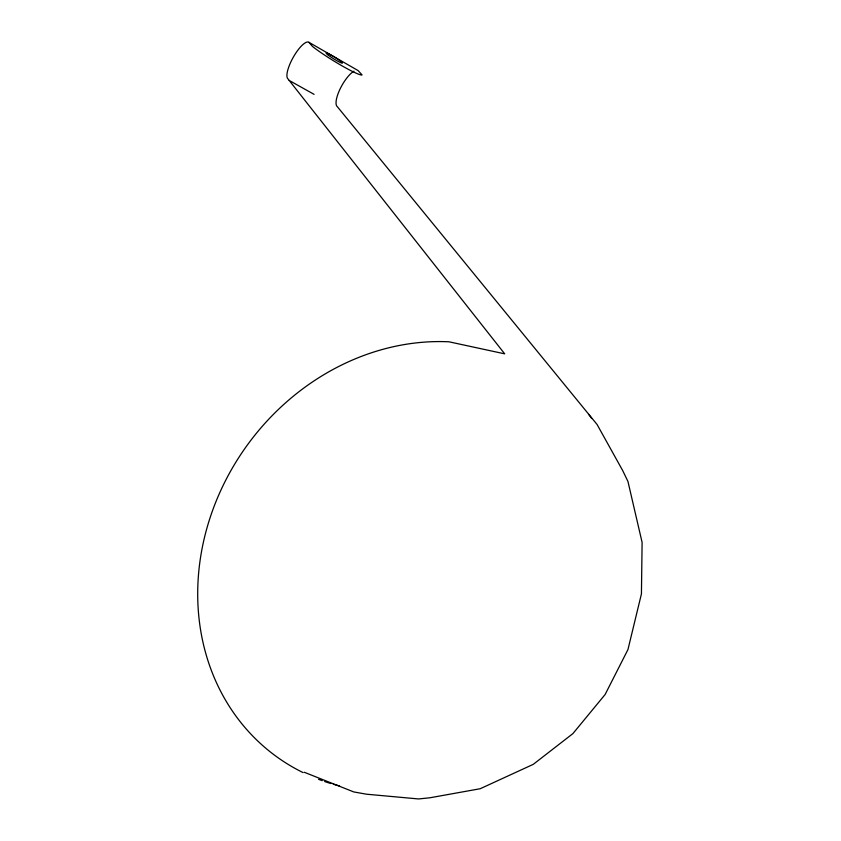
<?xml version="1.0" encoding="UTF-8"?>
<svg xmlns="http://www.w3.org/2000/svg" width="841" height="841" viewBox="0 0 841 841"><rect width="100%" height="100%" fill="white"/><g stroke="black" fill="none" stroke-linecap="round" stroke-linejoin="round"><path stroke-width="1.26" d="M303.096 772.606A234.134 205.835 -54.7 0 1 210.881 515.344A234.134 205.835 -54.7 0 1 448.957 341.793L504.695 353.84L289.199 80.452L314.092 94.36M304.274 772.259L353.746 791.928L366.55 794.209L418.576 798.95L429.951 797.773L480.2 788.732L533.247 764.353L572.9 733.615L605.1 694.54L627.954 649.578L641.431 593.904L642.103 542.413L627.954 481.473L622.697 470.582L597.078 424.495L337.378 106.744A20.846 6.717 -60.7 0 1 339.764 89.661A20.846 6.717 -60.7 0 1 353.935 71.18M308.91 42.313L358.129 70.591L362.072 74.933A32.494 3.206 31.7 0 1 341.709 65.661A32.494 3.206 31.7 0 1 312.505 46.476L308.91 42.313A21.088 6.244 -60.9 0 0 293.393 57.041A21.088 6.244 -60.9 0 0 288.032 78.938L289.199 80.452M588.7 414.392A234.134 205.835 -54.7 0 1 591.77 418.555M339.543 785.925A234.134 205.835 -54.7 0 1 333.32 784.243M330.839 783.518A234.134 205.835 -54.7 0 1 324.668 781.531M322.219 780.669A234.134 205.835 -54.7 0 1 318.56 779.323M328.379 55.243A9.556 0.946 31.7 0 0 342.098 63.149A9.556 0.946 31.7 0 0 332.363 55.821A9.556 0.946 31.7 0 0 328.379 55.243"/></g></svg>
